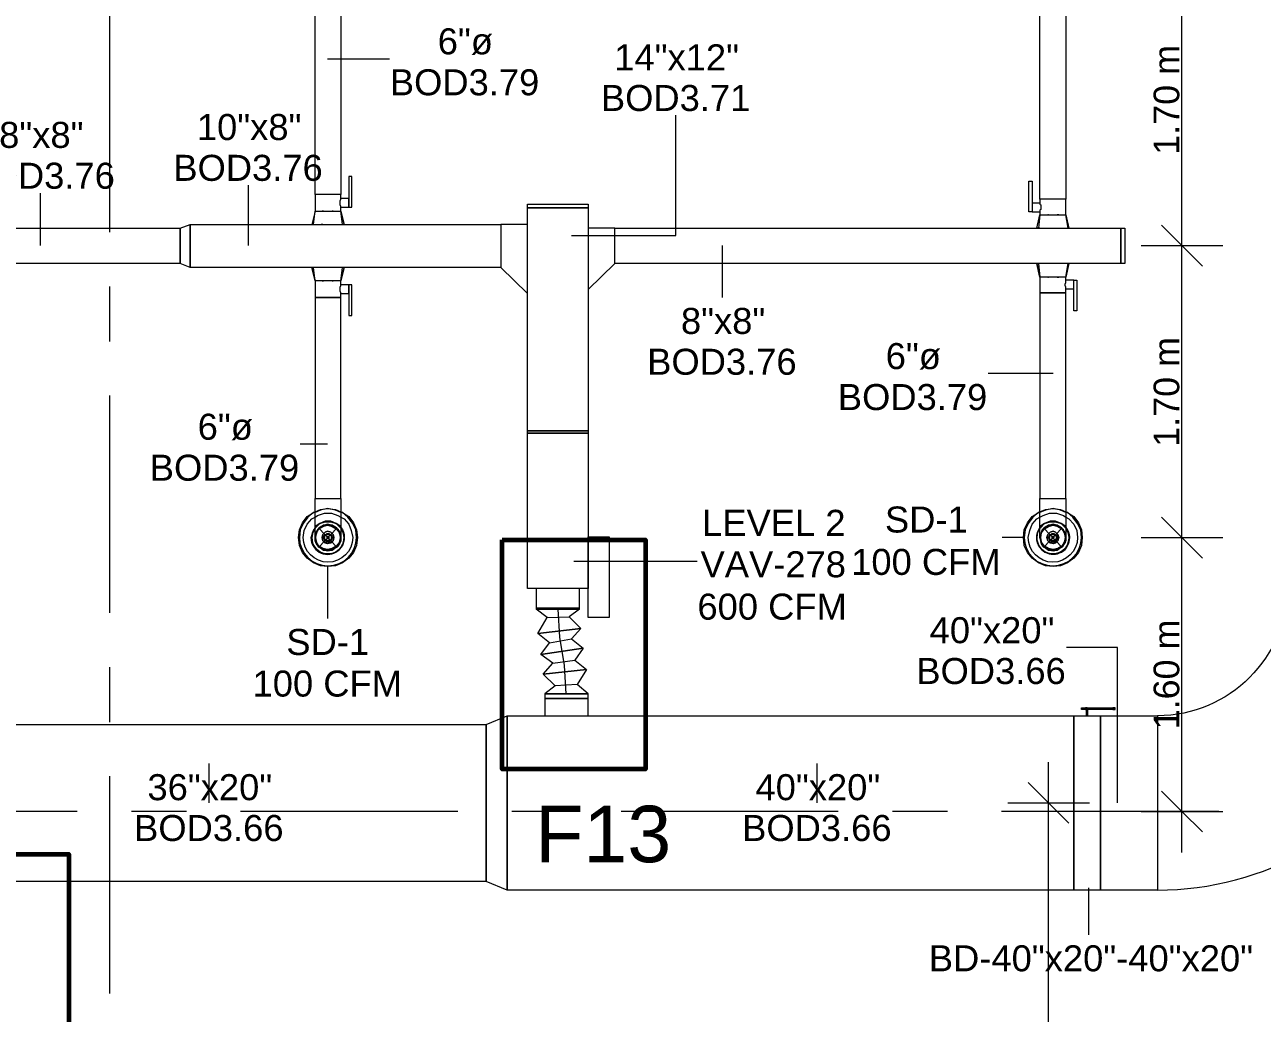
# Model space of a CAD drawing. Header units: metres. Extents: x -2 to 207, y -8 to 52.
# Drawn here: x 48.71 to 55.93, y 12.8 to 18.57 of the extents above; entities that cross this region are included whole.
import ezdxf

# ---------------------------------------------------------------- set-up
doc = ezdxf.new("R2010")
doc.units = ezdxf.units.M
doc.layers.add('HVAC - Ductos', color=5, linetype='Continuous', lineweight=0)
doc.layers.add('PDF_Text', color=7, linetype='Continuous', lineweight=0)
doc.layers.add('PDF_Geometry', color=7, linetype='Continuous', lineweight=0, true_color=0xaaaaaa)
doc.styles.add('PDF Arial-BoldMT-Identity-H', font='arial.ttf')
doc.styles.add('PDF Helvetica', font='')
doc.styles.get('PDF Helvetica').set_extended_font_data('Helvetica')

msp = doc.modelspace()

# ---------------------------------------------------------------- linework, layer by layer
at = {"layer": 'HVAC - Ductos', "color": 5, "lineweight": 0}
for points in [[(55.4654, 13.7378), (55.4654, 15.575), (55.4654, 17.2794), (55.4654, 19.2175)], [(55.0897, 14.0264), (55.0897, 14.9336), (54.7919, 14.9336)], [(54.5674, 14.1456), (54.6865, 14.0264), (54.8057, 13.9073)], [(55.3463, 14.0952), (55.4654, 13.976), (55.5845, 13.8569)], [(54.4482, 14.0264), (54.6865, 14.0264), (54.9247, 14.0264)], [(55.2271, 13.976), (55.4654, 13.976), (55.7036, 13.976)]]:
    msp.add_lwpolyline(points, dxfattribs=at)
at = {"layer": 'HVAC - Ductos', "lineweight": 0}
for points in [[(50.5538, 18.8281), (50.5538, 17.5773), (50.5446, 17.5773), (50.5309, 17.5773), (50.5171, 17.5773), (50.4988, 17.5773), (50.4759, 17.5773), (50.4576, 17.5773), (50.4393, 17.5773), (50.4255, 17.5773), (50.4117, 17.5773), (50.4026, 17.5773), (50.4026, 18.8281)], [(54.7873, 18.8281), (54.7873, 17.5497), (54.7781, 17.5497), (54.7644, 17.5497), (54.7506, 17.5497), (54.7323, 17.5497), (54.714, 17.5497), (54.6911, 17.5497), (54.6728, 17.5497), (54.659, 17.5497), (54.6452, 17.5497), (54.6406, 17.5497), (54.6361, 17.5497), (54.6361, 18.8281)], [(50.4759, 18.3699), (50.8379, 18.3699)], [(51.9008, 17.339), (52.5102, 17.339), (52.5102, 18.04)], [(50.4026, 17.481), (50.4072, 17.481), (50.4117, 17.481), (50.4255, 17.481), (50.4393, 17.481), (50.4576, 17.481), (50.4759, 17.481), (50.4988, 17.481), (50.5171, 17.481), (50.5309, 17.481), (50.5446, 17.481), (50.5492, 17.481), (50.5538, 17.481), (50.5538, 17.5039), (50.5996, 17.5039), (50.6179, 17.5039), (50.6179, 17.6826), (50.5996, 17.6826), (50.5996, 17.5039), (50.5996, 17.5085), (50.5996, 17.5131), (50.5996, 17.5176), (50.5996, 17.5222), (50.5996, 17.5268), (50.5996, 17.536), (50.5996, 17.5406), (50.5996, 17.5452), (50.5996, 17.5497), (50.5996, 17.5543), (50.5538, 17.5543), (50.5538, 17.5773), (50.5446, 17.5773), (50.5309, 17.5773), (50.5171, 17.5773), (50.4988, 17.5773), (50.4759, 17.5773), (50.4576, 17.5773), (50.4393, 17.5773), (50.4255, 17.5773), (50.4117, 17.5773), (50.4026, 17.5773), (50.4026, 17.481), (50.4072, 17.481), (50.4026, 17.481), (50.3843, 17.4032)], [(48.799, 17.2794), (48.799, 17.5864)], [(50.0132, 17.2794), (50.0132, 17.6322)], [(50.5538, 17.5039), (50.5538, 17.5085), (50.5492, 17.5176), (50.5492, 17.5222), (50.5492, 17.5314), (50.5492, 17.5406), (50.5538, 17.5497), (50.5538, 17.5543)], [(54.6361, 17.3802), (54.6269, 17.3802), (54.6224, 17.3802), (54.6178, 17.3802), (54.6361, 17.4581), (54.6406, 17.4581), (54.6452, 17.4581), (54.659, 17.4581), (54.6728, 17.4581), (54.6911, 17.4581), (54.714, 17.4581), (54.7323, 17.4581), (54.7506, 17.4581), (54.7644, 17.4581), (54.7781, 17.4581), (54.7827, 17.4581), (54.7873, 17.4581), (54.7873, 17.5497), (54.7781, 17.5497), (54.7644, 17.5497), (54.7506, 17.5497), (54.7323, 17.5497), (54.714, 17.5497), (54.6911, 17.5497), (54.6728, 17.5497), (54.659, 17.5497), (54.6452, 17.5497), (54.6406, 17.5497), (54.6361, 17.5497), (54.6361, 17.5268), (54.5903, 17.5268), (54.5903, 17.5222), (54.5903, 17.5176), (54.5903, 17.5085), (54.5903, 17.5039), (54.5903, 17.4948), (54.5903, 17.4902), (54.5903, 17.4856), (54.5903, 17.481)], [(54.6361, 17.5268), (54.6361, 17.5222), (54.6406, 17.5176), (54.6406, 17.5085), (54.6406, 17.4994), (54.6406, 17.4902), (54.6361, 17.4856), (54.6361, 17.481), (54.6361, 17.4764)], [(50.3935, 17.4032), (50.4026, 17.481), (50.3843, 17.4032), (50.3889, 17.4032), (50.3935, 17.4032), (50.4026, 17.4032)], [(50.5722, 17.4032), (50.5538, 17.481), (50.5722, 17.4032)], [(50.563, 17.4032), (50.5538, 17.481)], [(54.5903, 17.4764), (54.6361, 17.4764), (54.6361, 17.4581), (54.6269, 17.3802)], [(54.6178, 17.3802), (54.6361, 17.4581)], [(54.8057, 17.3802), (54.7873, 17.4581), (54.8057, 17.3802)], [(54.8011, 17.3802), (54.7873, 17.4581)], [(49.6146, 17.3802), (49.6741, 17.4032)], [(49.6146, 17.1741), (49.6146, 17.3802)], [(49.6741, 17.4032), (49.6741, 17.1511)], [(50.4072, 17.4032), (50.4255, 17.4032)], [(50.4301, 17.4032), (50.4347, 17.4032), (50.4439, 17.4032), (50.4576, 17.4032), (50.4621, 17.4032), (50.4667, 17.4032), (50.4897, 17.4032), (50.4942, 17.4032), (50.4988, 17.4032), (50.5126, 17.4032), (50.5217, 17.4032), (50.5263, 17.4032), (50.5309, 17.4032), (50.5492, 17.4032)], [(50.4484, 17.4032), (50.4393, 17.4032)], [(50.5538, 17.4032), (50.563, 17.4032), (50.5676, 17.4032), (50.5722, 17.4032)], [(54.6406, 17.3802), (54.659, 17.3802)], [(54.6636, 17.3802), (54.6682, 17.3802), (54.6773, 17.3802), (54.6911, 17.3802), (54.6957, 17.3802), (54.7003, 17.3802), (54.7231, 17.3802), (54.7277, 17.3802), (54.7323, 17.3802), (54.746, 17.3802), (54.7552, 17.3802), (54.7598, 17.3802), (54.7644, 17.3802), (54.7827, 17.3802)], [(54.7873, 17.3802), (54.7965, 17.3802), (54.8011, 17.3802), (54.8057, 17.3802)], [(55.3463, 17.3986), (55.4654, 17.2794), (55.5845, 17.1603)], [(52.7805, 17.2794), (52.7805, 16.977)], [(55.2271, 17.2794), (55.4654, 17.2794), (55.7036, 17.2794)], [(49.6741, 17.1511), (49.6146, 17.1741)], [(50.4026, 17.1511), (50.3935, 17.1511), (50.3889, 17.1511), (50.3843, 17.1511), (50.4026, 17.0733), (50.3843, 17.1511)], [(50.4026, 17.0733), (50.4072, 17.0733), (50.4026, 17.0733), (50.3935, 17.1511)], [(50.4255, 17.1511), (50.4072, 17.1511)], [(50.5492, 17.1511), (50.5309, 17.1511), (50.5263, 17.1511), (50.5217, 17.1511), (50.5126, 17.1511), (50.4988, 17.1511), (50.4942, 17.1511), (50.4897, 17.1511), (50.4667, 17.1511), (50.4621, 17.1511), (50.4576, 17.1511), (50.4439, 17.1511), (50.4347, 17.1511), (50.4301, 17.1511)], [(50.5722, 17.1511), (50.5676, 17.1511), (50.563, 17.1511), (50.5538, 17.1511)], [(50.5722, 17.1511), (50.5538, 17.0733), (50.5722, 17.1511)], [(50.5538, 17.0733), (50.563, 17.1511)], [(54.6224, 17.1741), (54.6178, 17.1741)], [(54.6178, 17.1741), (54.6361, 17.0961), (54.6178, 17.1741)], [(54.6361, 17.1741), (54.6269, 17.1741), (54.6361, 17.0961)], [(54.8057, 17.1741), (54.7873, 17.0961), (54.7827, 17.0961), (54.7781, 17.0961), (54.7644, 17.0961), (54.7506, 17.0961), (54.7323, 17.0961), (54.714, 17.0961), (54.6911, 17.0961), (54.6728, 17.0961), (54.659, 17.0961), (54.6452, 17.0961), (54.6406, 17.0961), (54.6361, 17.0961), (54.6361, 17.0045), (54.6406, 17.0045), (54.6452, 17.0045), (54.659, 17.0045), (54.6728, 17.0045), (54.6911, 17.0045), (54.714, 17.0045), (54.7323, 17.0045), (54.7506, 17.0045), (54.7644, 17.0045), (54.7781, 17.0045), (54.7873, 17.0045), (54.7781, 17.0045), (54.7644, 17.0045), (54.7506, 17.0045), (54.7323, 17.0045), (54.714, 17.0045), (54.6911, 17.0045), (54.6728, 17.0045), (54.659, 17.0045), (54.6452, 17.0045), (54.6406, 17.0045), (54.6361, 17.0045), (54.6361, 15.8041), (54.6406, 15.8041), (54.6452, 15.8041), (54.659, 15.8041), (54.6728, 15.8041), (54.6911, 15.8041), (54.714, 15.8041), (54.7323, 15.8041), (54.7506, 15.8041), (54.7644, 15.8041), (54.7781, 15.8041), (54.7873, 15.8041), (54.7873, 17.0045), (54.7873, 17.0275), (54.8331, 17.0275), (54.8331, 17.032), (54.8331, 17.0366), (54.8331, 17.0458), (54.8331, 17.0503), (54.8331, 17.0595), (54.8331, 17.0641), (54.8331, 17.0687), (54.8331, 17.0733), (54.8331, 17.0779), (54.7873, 17.0779), (54.7873, 17.0961), (54.8011, 17.1741)], [(54.659, 17.1741), (54.6406, 17.1741)], [(54.7827, 17.1741), (54.7644, 17.1741), (54.7598, 17.1741), (54.7552, 17.1741), (54.746, 17.1741), (54.7323, 17.1741), (54.7277, 17.1741), (54.7231, 17.1741), (54.7003, 17.1741), (54.6957, 17.1741), (54.6911, 17.1741), (54.6773, 17.1741), (54.6682, 17.1741), (54.6636, 17.1741)], [(54.7873, 17.0961), (54.8057, 17.1741), (54.8011, 17.1741), (54.7965, 17.1741), (54.7873, 17.1741)], [(54.7873, 17.0275), (54.7873, 17.032), (54.7873, 17.0366), (54.7827, 17.0458), (54.7827, 17.0549), (54.7873, 17.0641), (54.7873, 17.0687), (54.7873, 17.0733), (54.7873, 17.0779)], [(50.5538, 16.9999), (50.5538, 17.0045), (50.5492, 17.0137), (50.5492, 17.0229), (50.5492, 17.032), (50.5492, 17.0366), (50.5538, 17.0458), (50.5538, 17.0503)], [(54.714, 16.5326), (54.3337, 16.5326)], [(50.4759, 16.1203), (50.3155, 16.1203)], [(50.4026, 15.575), (50.4026, 15.5796), (50.4026, 15.5933), (50.4026, 15.6209), (50.4026, 15.653), (50.4026, 15.6988), (50.4026, 15.7492), (50.4026, 15.8041), (50.4117, 15.8041), (50.4255, 15.8041), (50.4393, 15.8041), (50.4576, 15.8041), (50.4759, 15.8041), (50.4988, 15.8041), (50.5171, 15.8041), (50.5309, 15.8041), (50.5446, 15.8041), (50.5538, 15.8041), (50.5538, 15.7674), (50.5538, 15.717), (50.5538, 15.6712), (50.5538, 15.63), (50.5538, 15.6025), (50.5538, 15.5796), (50.5538, 15.575), (50.5538, 15.5567), (50.5446, 15.5384), (50.5309, 15.5201), (50.5171, 15.5109), (50.5309, 15.5201), (50.5446, 15.5384), (50.5538, 15.5567), (50.5538, 15.575), (50.5538, 15.5842), (50.5538, 15.575)], [(54.6361, 15.575), (54.6361, 15.5796), (54.6361, 15.5933), (54.6361, 15.6209), (54.6361, 15.653), (54.6361, 15.6988), (54.6361, 15.7492), (54.6361, 15.8041), (54.6406, 15.8041), (54.6452, 15.8041), (54.659, 15.8041), (54.6728, 15.8041), (54.6911, 15.8041), (54.714, 15.8041), (54.7323, 15.8041), (54.7506, 15.8041), (54.7644, 15.8041), (54.7781, 15.8041), (54.7873, 15.8041), (54.7873, 15.7674), (54.7873, 15.717), (54.7873, 15.6712), (54.7873, 15.63), (54.7873, 15.6025), (54.7873, 15.5796), (54.7873, 15.575), (54.7873, 15.5567), (54.7781, 15.5384), (54.7644, 15.5201), (54.7506, 15.5109), (54.7323, 15.5017), (54.714, 15.4971), (54.6911, 15.5017), (54.6773, 15.5109), (54.6911, 15.5017), (54.714, 15.4971), (54.7323, 15.5017), (54.7506, 15.5109), (54.7644, 15.5201), (54.7781, 15.5384), (54.7873, 15.5567), (54.7873, 15.575), (54.7873, 15.5842), (54.7873, 15.575)], [(50.5538, 15.7262), (50.563, 15.7216), (50.5996, 15.6988), (50.6271, 15.6621), (50.6454, 15.6209), (50.65, 15.575), (50.6454, 15.5292), (50.6271, 15.488), (50.5996, 15.4559), (50.563, 15.4285), (50.5217, 15.4101), (50.4759, 15.4055), (50.4347, 15.4101), (50.3935, 15.4285), (50.3568, 15.4559), (50.3293, 15.488), (50.311, 15.5292), (50.3064, 15.575), (50.311, 15.6209), (50.3293, 15.6621), (50.3568, 15.6988), (50.3935, 15.7216), (50.4026, 15.7262)], [(50.5538, 15.7216), (50.5217, 15.7354), (50.4759, 15.7446), (50.4347, 15.7354), (50.4026, 15.7216)], [(50.4026, 15.7262), (50.4347, 15.74), (50.4759, 15.7446), (50.5217, 15.74), (50.5538, 15.7262)], [(50.4026, 15.6942), (50.4163, 15.7034), (50.4576, 15.717), (50.4988, 15.717), (50.5355, 15.7034), (50.5538, 15.6942)], [(54.7873, 15.7262), (54.7965, 15.7216), (54.8331, 15.6988), (54.8606, 15.6621), (54.8789, 15.6209), (54.8835, 15.575), (54.8789, 15.5292), (54.8606, 15.488), (54.8331, 15.4559), (54.7965, 15.4285), (54.7552, 15.4101), (54.714, 15.4055), (54.6682, 15.4101), (54.6269, 15.4285), (54.5903, 15.4559), (54.5628, 15.488), (54.5444, 15.5292), (54.5399, 15.575), (54.5444, 15.6209), (54.5628, 15.6621), (54.5903, 15.6988), (54.6269, 15.7216), (54.6361, 15.7262)], [(54.7873, 15.7216), (54.7552, 15.7354), (54.714, 15.7446), (54.6682, 15.7354), (54.6361, 15.7216)], [(54.6361, 15.7262), (54.6682, 15.74), (54.714, 15.7446), (54.7552, 15.74), (54.7873, 15.7262)], [(54.6361, 15.6942), (54.6544, 15.7034), (54.6911, 15.717), (54.7323, 15.717), (54.7735, 15.7034), (54.7873, 15.6942)], [(55.3463, 15.6942), (55.4654, 15.575), (55.5845, 15.4559)], [(50.5538, 15.5842), (50.5538, 15.5933), (50.5446, 15.6117), (50.5309, 15.63), (50.5171, 15.6392), (50.4988, 15.6484), (50.4759, 15.653), (50.4576, 15.6484), (50.4393, 15.6392), (50.4255, 15.63), (50.4117, 15.6117), (50.4026, 15.5933), (50.4026, 15.5842)], [(50.5034, 15.6484), (50.508, 15.6438), (50.5309, 15.6254), (50.5401, 15.6117), (50.5492, 15.5933), (50.5538, 15.575), (50.5492, 15.5567), (50.5401, 15.5384), (50.5309, 15.5247), (50.5126, 15.5109), (50.5171, 15.5109), (50.5126, 15.5109), (50.4988, 15.5063), (50.4759, 15.5017), (50.4576, 15.5063), (50.4393, 15.5109), (50.4255, 15.5247), (50.4163, 15.5384), (50.4072, 15.5567), (50.4026, 15.575), (50.4072, 15.5933), (50.4163, 15.6117), (50.4255, 15.6254), (50.4393, 15.6392), (50.4576, 15.6484), (50.4759, 15.6484), (50.4988, 15.6484), (50.5126, 15.6392), (50.5309, 15.6254), (50.5446, 15.6071), (50.5492, 15.6025)], [(50.4117, 15.6071), (50.4255, 15.6254), (50.4484, 15.6438)], [(50.4439, 15.6438), (50.4484, 15.6438), (50.453, 15.6484)], [(50.453, 15.6438), (50.4759, 15.6484), (50.5034, 15.6438)], [(54.7873, 15.5842), (54.7873, 15.5933), (54.7781, 15.6117), (54.7644, 15.63), (54.7506, 15.6392), (54.7323, 15.6484), (54.714, 15.653), (54.6911, 15.6484), (54.6728, 15.6392), (54.659, 15.63), (54.6452, 15.6117), (54.6406, 15.5933), (54.6361, 15.5842)], [(54.6728, 15.5109), (54.6773, 15.5109), (54.659, 15.5247), (54.6498, 15.5384), (54.6406, 15.5567), (54.6406, 15.575), (54.6406, 15.5933), (54.6498, 15.6117), (54.659, 15.6254), (54.6819, 15.6438), (54.6865, 15.6484)], [(54.6406, 15.6025), (54.6452, 15.6071), (54.659, 15.6254), (54.6773, 15.6392), (54.6911, 15.6484), (54.714, 15.6484), (54.7323, 15.6484), (54.7506, 15.6392), (54.7644, 15.6254), (54.7781, 15.6117), (54.7827, 15.5933), (54.7873, 15.575), (54.7827, 15.5567), (54.7781, 15.5384), (54.7644, 15.5247), (54.7506, 15.5109), (54.7323, 15.5063), (54.714, 15.5017), (54.6911, 15.5063), (54.6773, 15.5109)], [(54.6865, 15.6438), (54.714, 15.6484), (54.7369, 15.6438)], [(54.7369, 15.6484), (54.7414, 15.6438), (54.746, 15.6438)], [(54.7414, 15.6438), (54.7644, 15.6254), (54.7781, 15.6071)], [(50.4072, 15.5521), (50.4026, 15.575), (50.4072, 15.6025), (50.4072, 15.6071)], [(50.4072, 15.543), (50.4072, 15.5476)], [(50.4484, 15.5109), (50.4255, 15.5247), (50.4117, 15.543)], [(50.5446, 15.543), (50.5309, 15.5247), (50.508, 15.5109)], [(50.5446, 15.6025), (50.5538, 15.575), (50.5446, 15.5521)], [(50.5492, 15.5476), (50.5446, 15.543)], [(54.5399, 15.575), (54.4162, 15.575)], [(54.6452, 15.5521), (54.6406, 15.575), (54.6452, 15.6025)], [(54.6452, 15.543), (54.6406, 15.5476)], [(54.6819, 15.5109), (54.659, 15.5247), (54.6452, 15.543)], [(54.7781, 15.543), (54.7644, 15.5247), (54.7414, 15.5109)], [(54.7827, 15.6071), (54.7827, 15.6025), (54.7873, 15.575), (54.7827, 15.5521)], [(54.7827, 15.5476), (54.7827, 15.543)], [(55.2271, 15.575), (55.4654, 15.575), (55.7036, 15.575)], [(50.453, 15.5063), (50.4484, 15.5063), (50.4439, 15.5063)], [(50.5034, 15.5063), (50.4759, 15.5017), (50.453, 15.5063)], [(50.508, 15.5063), (50.5034, 15.5063)], [(54.6865, 15.5063), (54.6819, 15.5063)], [(54.7369, 15.5063), (54.714, 15.5017), (54.6865, 15.5063)], [(54.746, 15.5063), (54.7414, 15.5063), (54.7369, 15.5063)], [(50.4759, 15.4055), (50.4759, 15.1032)], [(51.9146, 15.4376), (52.1941, 15.4376), (52.6339, 15.4376)], [(51.7588, 15.1077), (51.6946, 15.1581), (51.9467, 15.1581), (51.8871, 15.1123), (51.9558, 15.0435), (51.7038, 15.0161), (51.7588, 15.1077), (51.8871, 15.1123)], [(51.6946, 15.1581), (51.6992, 15.1581), (51.7175, 15.1581), (51.745, 15.1581), (51.7817, 15.1581), (51.8229, 15.1581), (51.8596, 15.1581), (51.8962, 15.1581), (51.9237, 15.1581), (51.9421, 15.1581), (51.9467, 15.1581)], [(51.8688, 14.6632), (51.8596, 14.8283), (51.8321, 14.9932), (51.8229, 15.1581)], [(51.7726, 14.9611), (51.7038, 15.0161), (51.9558, 15.0435), (51.9008, 14.984), (51.9695, 14.929), (51.7221, 14.8923), (51.7726, 14.9611), (51.9008, 14.984)], [(51.7908, 14.8419), (51.7221, 14.8923), (51.9695, 14.929), (51.9192, 14.8603), (51.9879, 14.8053), (51.7359, 14.7778), (51.7908, 14.8419), (51.9192, 14.8603)], [(51.8046, 14.7091), (51.7359, 14.7778), (51.9879, 14.8053), (51.9329, 14.7183), (51.8046, 14.7091), (51.745, 14.6632), (51.745, 14.6358), (51.7496, 14.6358), (51.7588, 14.6358), (51.7817, 14.6358), (51.8092, 14.6358), (51.8366, 14.6358), (51.8688, 14.6358), (51.9054, 14.6358), (51.9329, 14.6358), (51.9604, 14.6358), (51.9787, 14.6358), (51.9924, 14.6358), (51.997, 14.6358), (51.997, 14.6632), (51.745, 14.6632), (51.997, 14.6632), (51.9329, 14.7183)], [(51.9787, 14.535), (51.9833, 14.535), (51.9924, 14.535), (51.997, 14.535), (51.997, 14.6358), (51.9924, 14.6358), (51.9787, 14.6358), (51.9604, 14.6358), (51.9329, 14.6358), (51.9054, 14.6358), (51.8688, 14.6358), (51.8366, 14.6358), (51.8092, 14.6358), (51.7817, 14.6358), (51.7588, 14.6358), (51.7496, 14.6358), (51.745, 14.6358), (51.745, 14.535)], [(51.7496, 14.535), (51.7542, 14.535), (51.7588, 14.535)], [(51.7634, 14.535), (51.7726, 14.535), (51.7771, 14.535)], [(51.7863, 14.535), (51.7908, 14.535), (51.8, 14.535)], [(51.8092, 14.535), (51.8138, 14.535), (51.8321, 14.535)], [(51.8412, 14.535), (51.8688, 14.535), (51.9008, 14.535)], [(51.91, 14.535), (51.9237, 14.535), (51.9283, 14.535)], [(51.9421, 14.535), (51.9513, 14.535), (51.9558, 14.535)], [(51.965, 14.535), (51.9695, 14.535), (51.9741, 14.535)], [(49.7841, 14.0264), (49.7841, 14.2555)], [(53.3349, 14.0264), (53.3349, 14.2555)], [(54.6865, 9.1378), (54.6865, 10.0678), (54.6865, 14.2647)], [(54.9201, 13.5316), (54.9201, 13.2567)]]:
    msp.add_lwpolyline(points, dxfattribs=at)
for points in [[(54.572, 17.6551), (54.5903, 17.6551), (54.5903, 17.4764), (54.572, 17.4764)], [(51.997, 17.4994), (51.6443, 17.4994), (51.6443, 17.5222), (51.997, 17.5222)], [(51.997, 17.4994), (51.997, 16.1982), (51.6443, 16.1982), (51.6443, 17.4994)], [(50.453, 17.481), (50.4484, 17.481), (50.4439, 17.481), (50.4484, 17.481)], [(50.508, 17.481), (50.5034, 17.481)], [(54.6865, 17.4581), (54.6819, 17.4581)], [(54.746, 17.4581), (54.7414, 17.4581), (54.7369, 17.4581), (54.7414, 17.4581)], [(49.6146, 17.1741), (46.9022, 17.1741), (46.9022, 17.3802), (49.6146, 17.3802)], [(49.6741, 17.4032), (51.4885, 17.4032), (51.4885, 17.1511), (49.6741, 17.1511)], [(51.4885, 17.4032), (51.4885, 17.1511), (51.6443, 16.9999), (51.6443, 17.4032)], [(52.1528, 17.1741), (52.1528, 17.3802), (51.997, 17.3802), (51.997, 17.0229)], [(55.108, 17.1741), (52.1528, 17.1741), (52.1528, 17.3802), (55.108, 17.3802)], [(55.108, 17.1741), (55.108, 17.3802), (55.1309, 17.3802), (55.1309, 17.1741)], [(50.4026, 16.977), (50.4117, 16.977), (50.4255, 16.977), (50.4393, 16.977), (50.4576, 16.977), (50.4759, 16.977), (50.4988, 16.977), (50.5171, 16.977), (50.5309, 16.977), (50.5446, 16.977), (50.5538, 16.977), (50.5538, 16.9999), (50.5996, 16.9999), (50.5996, 17.0045), (50.5996, 17.0091), (50.5996, 17.0137), (50.5996, 17.0183), (50.5996, 17.0275), (50.5996, 17.032), (50.5996, 17.0366), (50.5996, 17.0458), (50.5996, 17.0503), (50.5996, 16.8716), (50.6179, 16.8716), (50.6179, 17.0503), (50.5996, 17.0503), (50.5538, 17.0503), (50.5538, 17.0733), (50.5492, 17.0733), (50.5446, 17.0733), (50.5309, 17.0733), (50.5171, 17.0733), (50.4988, 17.0733), (50.4759, 17.0733), (50.4576, 17.0733), (50.4393, 17.0733), (50.4255, 17.0733), (50.4117, 17.0733), (50.4072, 17.0733), (50.4026, 17.0733)], [(50.4439, 17.0733), (50.4484, 17.0733), (50.453, 17.0733), (50.4484, 17.0733)], [(50.5034, 17.0733), (50.508, 17.0733)], [(54.6819, 17.0961), (54.6865, 17.0961)], [(54.7369, 17.0961), (54.7414, 17.0961), (54.746, 17.0961), (54.7414, 17.0961)], [(54.8515, 16.8992), (54.8331, 16.8992), (54.8331, 17.0779), (54.8515, 17.0779)], [(50.5538, 16.977), (50.5446, 16.977), (50.5309, 16.977), (50.5171, 16.977), (50.4988, 16.977), (50.4759, 16.977), (50.4576, 16.977), (50.4393, 16.977), (50.4255, 16.977), (50.4117, 16.977), (50.4026, 16.977), (50.4026, 15.8041), (50.4117, 15.8041), (50.4255, 15.8041), (50.4393, 15.8041), (50.4576, 15.8041), (50.4759, 15.8041), (50.4988, 15.8041), (50.5171, 15.8041), (50.5309, 15.8041), (50.5446, 15.8041), (50.5538, 15.8041)], [(51.6443, 16.1844), (51.6443, 16.1982), (51.997, 16.1982), (51.997, 16.1844)], [(51.6443, 15.2772), (51.6443, 16.1844), (51.997, 16.1844), (51.997, 15.2772)], [(50.4026, 15.6346), (50.3889, 15.6071), (50.3797, 15.575), (50.3889, 15.6071)], [(50.4026, 15.6392), (50.4301, 15.6575), (50.4621, 15.6712), (50.4942, 15.6712), (50.5263, 15.6575), (50.5538, 15.6392), (50.5538, 15.6346), (50.5538, 15.6392), (50.5263, 15.6575), (50.4942, 15.6712), (50.4621, 15.6712), (50.4301, 15.6575), (50.4026, 15.6392), (50.4026, 15.6346)], [(50.5492, 15.6346), (50.5263, 15.6575), (50.4942, 15.6667), (50.4621, 15.6667), (50.4301, 15.6575), (50.4072, 15.6346), (50.4026, 15.63), (50.4072, 15.6346), (50.4301, 15.6575), (50.4621, 15.6667), (50.4942, 15.6667), (50.5263, 15.6575), (50.5492, 15.6346), (50.5538, 15.63)], [(50.5034, 15.5109), (50.4759, 15.5063), (50.4484, 15.5109), (50.4255, 15.5247), (50.4117, 15.5476), (50.4072, 15.575), (50.4117, 15.6025), (50.4255, 15.6254), (50.4484, 15.6392), (50.4759, 15.6484), (50.5034, 15.6392), (50.5263, 15.6254), (50.5446, 15.6025), (50.5492, 15.575), (50.5446, 15.5476), (50.5263, 15.5247)], [(50.4484, 15.5933), (50.4439, 15.575), (50.4484, 15.5933), (50.4621, 15.6071), (50.4759, 15.6117), (50.4942, 15.6071), (50.508, 15.5933), (50.5126, 15.575), (50.508, 15.5933), (50.4942, 15.6071), (50.4759, 15.6117), (50.4621, 15.6071)], [(54.6361, 15.6346), (54.6224, 15.6071), (54.6178, 15.575), (54.6224, 15.6071)], [(54.6361, 15.6392), (54.6636, 15.6575), (54.6957, 15.6712), (54.7277, 15.6712), (54.7598, 15.6575), (54.7873, 15.6392), (54.7873, 15.6346), (54.7873, 15.6392), (54.7598, 15.6575), (54.7277, 15.6712), (54.6957, 15.6712), (54.6636, 15.6575), (54.6361, 15.6392), (54.6361, 15.6346)], [(54.7827, 15.6346), (54.7598, 15.6575), (54.7277, 15.6667), (54.6957, 15.6667), (54.6636, 15.6575), (54.6406, 15.6346), (54.6361, 15.63), (54.6406, 15.6346), (54.6636, 15.6575), (54.6957, 15.6667), (54.7277, 15.6667), (54.7598, 15.6575), (54.7827, 15.6346), (54.7873, 15.63)], [(54.714, 15.5063), (54.6865, 15.5109), (54.6636, 15.5247), (54.6452, 15.5476), (54.6406, 15.575), (54.6452, 15.6025), (54.6636, 15.6254), (54.6865, 15.6392), (54.714, 15.6484), (54.7414, 15.6392), (54.7644, 15.6254), (54.7781, 15.6025), (54.7827, 15.575), (54.7781, 15.5476), (54.7644, 15.5247), (54.7414, 15.5109)], [(54.6819, 15.5933), (54.6773, 15.575), (54.6819, 15.5933), (54.6957, 15.6071), (54.714, 15.6117), (54.7277, 15.6071), (54.7414, 15.5933), (54.746, 15.575), (54.7414, 15.5933), (54.7277, 15.6071), (54.714, 15.6117), (54.6957, 15.6071)], [(50.4026, 15.5842), (50.4026, 15.575), (50.4026, 15.5567), (50.4117, 15.5384), (50.4255, 15.5201), (50.4393, 15.5109), (50.4576, 15.5017), (50.4759, 15.4971), (50.4988, 15.5017), (50.5126, 15.5109), (50.4988, 15.5017), (50.4759, 15.4971), (50.4576, 15.5017), (50.4393, 15.5109), (50.4255, 15.5201), (50.4117, 15.5384), (50.4026, 15.5567), (50.4026, 15.575)], [(50.508, 15.5567), (50.5126, 15.575), (50.508, 15.5567), (50.4942, 15.543), (50.4759, 15.5384), (50.4621, 15.543), (50.4484, 15.5567), (50.4439, 15.575), (50.4484, 15.5567), (50.4621, 15.5476), (50.4759, 15.543), (50.4942, 15.5476)], [(50.4576, 15.5887), (50.453, 15.575), (50.4576, 15.5887), (50.4713, 15.5979), (50.4851, 15.5979), (50.4988, 15.5887), (50.5034, 15.575), (50.4988, 15.5887), (50.4851, 15.5979), (50.4713, 15.5979)], [(50.4988, 15.5613), (50.5034, 15.575), (50.4988, 15.5613), (50.4851, 15.5521), (50.4713, 15.5521), (50.4576, 15.5613), (50.453, 15.575), (50.4576, 15.5613), (50.4713, 15.5521), (50.4851, 15.5521)], [(50.4942, 15.5613), (50.4759, 15.5567), (50.4621, 15.5613), (50.4576, 15.575), (50.4621, 15.5887), (50.4759, 15.5933), (50.4942, 15.5887), (50.4988, 15.575)], [(50.4759, 15.5796), (50.4713, 15.575), (50.4759, 15.5796), (50.4805, 15.5796), (50.4851, 15.575), (50.4805, 15.5796)], [(50.4805, 15.5705), (50.4851, 15.575), (50.4805, 15.5705), (50.4759, 15.5705), (50.4713, 15.575), (50.4759, 15.5705)], [(52.1207, 15.1077), (51.997, 15.1077), (51.997, 15.5796), (52.1207, 15.5796)], [(54.6361, 15.5842), (54.6361, 15.575), (54.6406, 15.5567), (54.6452, 15.5384), (54.659, 15.5201), (54.6728, 15.5109), (54.659, 15.5201), (54.6452, 15.5384), (54.6406, 15.5567), (54.6361, 15.575)], [(54.7414, 15.5567), (54.746, 15.575), (54.7414, 15.5567), (54.7277, 15.543), (54.714, 15.5384), (54.6957, 15.543), (54.6819, 15.5567), (54.6773, 15.575), (54.6819, 15.5567), (54.6957, 15.5476), (54.714, 15.543), (54.7277, 15.5476)], [(54.6911, 15.5887), (54.6865, 15.575), (54.6911, 15.5887), (54.7048, 15.5979), (54.7186, 15.5979), (54.7323, 15.5887), (54.7369, 15.575), (54.7323, 15.5887), (54.7186, 15.5979), (54.7048, 15.5979)], [(54.7323, 15.5613), (54.7369, 15.575), (54.7323, 15.5613), (54.7186, 15.5521), (54.7048, 15.5521), (54.6911, 15.5613), (54.6865, 15.575), (54.6911, 15.5613), (54.7048, 15.5521), (54.7186, 15.5521)], [(54.7277, 15.5613), (54.714, 15.5567), (54.6957, 15.5613), (54.6911, 15.575), (54.6957, 15.5887), (54.714, 15.5933), (54.7277, 15.5887), (54.7323, 15.575)], [(54.7094, 15.5796), (54.7048, 15.575), (54.7094, 15.5796), (54.714, 15.5796), (54.7186, 15.575), (54.714, 15.5796)], [(54.714, 15.5705), (54.7186, 15.575), (54.714, 15.5705), (54.7094, 15.5705), (54.7048, 15.575), (54.7094, 15.5705)], [(51.6946, 15.1627), (51.7038, 15.1627), (51.7175, 15.1627), (51.745, 15.1627), (51.7817, 15.1627), (51.8229, 15.1627), (51.8596, 15.1627), (51.8962, 15.1627), (51.9237, 15.1627), (51.9421, 15.1627), (51.9467, 15.1627), (51.9467, 15.2772), (51.9421, 15.2772), (51.9283, 15.2772), (51.91, 15.2772), (51.8825, 15.2772), (51.855, 15.2772), (51.8229, 15.2772), (51.7863, 15.2772), (51.7588, 15.2772), (51.7313, 15.2772), (51.713, 15.2772), (51.6992, 15.2772), (51.6946, 15.2772), (51.6946, 15.1627), (51.6946, 15.1581), (51.6992, 15.1581), (51.7175, 15.1581), (51.745, 15.1581), (51.7817, 15.1581), (51.8229, 15.1581), (51.8596, 15.1581), (51.8962, 15.1581), (51.9237, 15.1581), (51.9421, 15.1581), (51.9467, 15.1581), (51.9467, 15.1627), (51.9421, 15.1627), (51.9237, 15.1627), (51.8962, 15.1627), (51.8596, 15.1627), (51.8229, 15.1627), (51.7817, 15.1627), (51.745, 15.1627), (51.7175, 15.1627), (51.7038, 15.1627)], [(51.6946, 15.1627), (51.6992, 15.1627), (51.713, 15.1627), (51.7313, 15.1627), (51.7588, 15.1627), (51.7863, 15.1627), (51.8229, 15.1627), (51.855, 15.1627), (51.8825, 15.1627), (51.91, 15.1627), (51.9283, 15.1627), (51.9421, 15.1627), (51.9467, 15.1627), (51.9421, 15.1627), (51.9283, 15.1627), (51.91, 15.1627), (51.8825, 15.1627), (51.855, 15.1627), (51.8229, 15.1627), (51.7863, 15.1627), (51.7588, 15.1627), (51.7313, 15.1627), (51.713, 15.1627), (51.6992, 15.1627)], [(51.745, 14.6632), (51.7496, 14.6632), (51.7588, 14.6632), (51.7817, 14.6632), (51.8092, 14.6632), (51.8366, 14.6632), (51.8688, 14.6632), (51.9054, 14.6632), (51.9329, 14.6632), (51.9604, 14.6632), (51.9787, 14.6632), (51.9924, 14.6632), (51.997, 14.6632), (51.9924, 14.6632), (51.9787, 14.6632), (51.9604, 14.6632), (51.9329, 14.6632), (51.9054, 14.6632), (51.8688, 14.6632), (51.8366, 14.6632), (51.8092, 14.6632), (51.7817, 14.6632), (51.7588, 14.6632), (51.7496, 14.6632)], [(51.5251, 13.5178), (51.4015, 13.5682), (51.4015, 14.4846), (51.5251, 14.535)], [(47.9835, 14.4846), (51.4015, 14.4846), (51.4015, 13.5682), (47.9835, 13.5682)]]:
    msp.add_lwpolyline(points, close=True, dxfattribs=at)
for points in [[(50.4026, 15.7216), (50.3935, 15.7216), (50.3614, 15.6942), (50.3339, 15.6575), (50.3155, 15.6209), (50.311, 15.575, 0.986385), (50.6454, 15.575), (50.6408, 15.6209), (50.6225, 15.6575), (50.595, 15.6942), (50.563, 15.7216), (50.5538, 15.7216)], [(50.5538, 15.6942), (50.5722, 15.685), (50.5996, 15.653), (50.6134, 15.6163), (50.6225, 15.575, -0.994789), (50.3339, 15.575), (50.3385, 15.6163), (50.3568, 15.653), (50.3843, 15.685), (50.4026, 15.6942)], [(54.6361, 15.7216), (54.6269, 15.7216), (54.5948, 15.6942), (54.5674, 15.6575), (54.549, 15.6209), (54.5444, 15.575, 0.986405), (54.8789, 15.575), (54.8743, 15.6209), (54.856, 15.6575), (54.8285, 15.6942), (54.7965, 15.7216), (54.7873, 15.7216)], [(54.7873, 15.6942), (54.8057, 15.685), (54.8331, 15.653), (54.8515, 15.6163), (54.856, 15.575, -0.994592), (54.5674, 15.575), (54.5766, 15.6163), (54.5903, 15.653), (54.6178, 15.685), (54.6361, 15.6942)]]:
    msp.add_lwpolyline(points, format="xyb", dxfattribs=at)
for points in [[(50.4026, 15.63), (50.3889, 15.6071), (50.3843, 15.575, 1.397704), (50.5538, 15.63), (50.5676, 15.6071), (50.5722, 15.575), (50.5676, 15.6071), (50.5538, 15.6346, -1.386723), (50.3797, 15.575, 1.017925), (50.5722, 15.575, -1.398125)], [(54.6178, 15.575, 1.397674), (54.7873, 15.63), (54.8011, 15.6071), (54.8057, 15.575, -1.398125), (54.6361, 15.63), (54.6224, 15.6071), (54.6178, 15.575, 1.01029), (54.8102, 15.575), (54.8011, 15.6071), (54.7873, 15.6346, -1.4069)]]:
    msp.add_lwpolyline(points, format="xyb", close=True, dxfattribs=at)
at = {"layer": 'HVAC - Ductos', "color": 5, "lineweight": 0}
for points in [[(56.0839, 15.2956, -0.412217), (55.3233, 14.535)], [(55.3233, 13.5178, 0.264), (56.8444, 14.3792, 0.261886)]]:
    msp.add_lwpolyline(points, format="xyb", dxfattribs=at)
for points in [[(51.5251, 14.535), (54.8331, 14.535), (54.8331, 13.5178), (51.5251, 13.5178)], [(55.3233, 14.535), (55.3233, 13.5178), (54.9889, 13.5178), (54.9889, 14.535)]]:
    msp.add_lwpolyline(points, close=True, dxfattribs=at)
at = {"layer": 'PDF_Geometry', "lineweight": 0}
for points in [[(49.2022, 18.6264), (49.2022, 17.3573)], [(49.2022, 17.0412), (49.2022, 16.7205)], [(49.2022, 16.4043), (49.2022, 15.1352)], [(49.2022, 14.8191), (49.2022, 14.4983)], [(49.2022, 14.1822), (49.2022, 12.9131)], [(49.0144, 13.976), (47.7452, 13.976)], [(49.6512, 13.976), (49.3305, 13.976)], [(51.2364, 13.976), (49.9673, 13.976)], [(51.8733, 13.976), (51.5526, 13.976)], [(53.4586, 13.976), (52.1895, 13.976)], [(54.0954, 13.976), (53.7747, 13.976)]]:
    msp.add_lwpolyline(points, dxfattribs=at)
at = {"layer": 'PDF_Geometry', "color": 8, "lineweight": 0, "true_color": 0x808080}
for points in [[(50.5401, 15.6209), (50.5034, 15.6484), (50.453, 15.6484), (50.4163, 15.6209), (50.4026, 15.575), (50.4163, 15.5292), (50.453, 15.5017), (50.5034, 15.5017), (50.5401, 15.5292), (50.5538, 15.575)], [(54.7735, 15.6209), (54.7369, 15.6484), (54.6865, 15.6484), (54.6498, 15.6209), (54.6361, 15.575), (54.6498, 15.5292), (54.6865, 15.5017), (54.7369, 15.5017), (54.7735, 15.5292), (54.7873, 15.575)]]:
    msp.add_lwpolyline(points, close=True, dxfattribs=at)
for points in [[(50.4255, 15.63), (50.5309, 15.5201)], [(50.5309, 15.63), (50.4255, 15.5201)], [(54.659, 15.63), (54.7644, 15.5201)], [(54.7644, 15.63), (54.659, 15.5201)]]:
    msp.add_lwpolyline(points, dxfattribs=at)
at = {"layer": 'PDF_Geometry', "color": 232, "lineweight": 60, "true_color": 0xe91e64}
for points in [[(51.4949, 15.5617), (52.3334, 15.5617), (52.3334, 14.2233), (51.4949, 14.2233)], [(48.1272, 13.7263), (48.9657, 13.7263), (48.9657, 12.3879), (48.1272, 12.3879)]]:
    msp.add_lwpolyline(points, close=True, dxfattribs=at)
at = {"layer": 'PDF_Geometry', "color": 5, "lineweight": 0}
msp.add_lwpolyline([(54.8331, 14.535), (54.9889, 14.535), (54.9889, 13.5178), (54.8331, 13.5178)], close=True, dxfattribs=at)
at = {"layer": 'PDF_Geometry', "color": 1, "lineweight": 0}
for points in [[(55.0622, 14.5716), (55.0668, 14.5716), (55.0714, 14.5716), (55.076, 14.5716), (55.0714, 14.5716), (55.0668, 14.5716), (55.0622, 14.5716), (54.911, 14.5716), (54.8789, 14.5716), (54.8789, 14.5808), (54.911, 14.5808), (54.911, 14.5716), (54.9064, 14.5716), (54.9019, 14.5716), (54.9064, 14.5716), (54.9064, 14.535)], [(54.911, 14.5808), (55.0622, 14.5808), (55.0668, 14.5808), (55.0714, 14.5808), (55.076, 14.5808), (55.0714, 14.5808), (55.0668, 14.5808), (55.0622, 14.5808)], [(54.9155, 14.535), (54.9155, 14.5716)], [(55.076, 14.5716), (55.076, 14.5808)]]:
    msp.add_lwpolyline(points, dxfattribs=at)
msp.add_lwpolyline([(54.911, 14.5808), (54.9064, 14.5808), (54.9019, 14.5808), (54.9064, 14.5808)], close=True, dxfattribs=at)
at = {"layer": 'PDF_Geometry', "color": 5, "lineweight": 0}
msp.add_lwpolyline([(55.6808, 13.976), (54.4116, 13.976)], dxfattribs=at)

# ---------------------------------------------------------------- texts
at = {"layer": 'PDF_Text', "lineweight": 0, "attachment_point": 4, "style": 'PDF Helvetica'}
for s, insert, char_height in [('6"ø', (51.1191, 18.4698), 0.1519), ('14"x12"', (52.15, 18.3782), 0.1519), ('BOD3.79', (50.8396, 18.2316), 0.1519), ('BOD3.71', (52.0721, 18.1399), 0.1519), ('8"x8"', (48.5579, 17.9246), 0.1519), ('10"x8"', (49.7125, 17.9704), 0.1519), ('BOD3.76', (49.575, 17.7322), 0.1519), ('BOD3.76', (48.3609, 17.6863), 0.1519), ('8"x8"', (52.5395, 16.8387), 0.1519), ('6"ø', (53.7353, 16.6325), 0.1519), ('BOD3.76', (52.3424, 16.6004), 0.1519), ('BOD3.79', (53.4558, 16.3943), 0.1519), ('6"ø', (49.7171, 16.2202), 0.1519), ('BOD3.79', (49.4376, 15.9819), 0.1519), ('SD-1', (53.7308, 15.6795), 0.1519), ('LEVEL 2', (52.6632, 15.6612), 0.1519), ('VAV-278', (52.654, 15.4183), 0.1519), ('100 CFM', (53.5337, 15.4321), 0.1519), ('600 CFM', (52.6357, 15.1709), 0.1519), ('40"x20"', (53.9919, 15.0335), 0.1519), ('SD-1', (50.2348, 14.9647), 0.1519), ('BOD3.66', (53.9141, 14.7952), 0.1519), ('100 CFM', (50.0378, 14.7219), 0.1519), ('36"x20"', (49.4238, 14.1171), 0.1519), ('40"x20"', (52.9748, 14.1171), 0.1519), ('BOD3.66', (49.346, 13.8788), 0.1519), ('BOD3.66', (52.8969, 13.8788), 0.1519), ('BD-40"x20"-40"x20"', (53.9873, 13.1183), 0.151898)]:
    msp.add_mtext(s, dxfattribs=dict(at, insert=insert, char_height=char_height))
at = {"layer": 'PDF_Text', "lineweight": 0, "char_height": 0.15002, "attachment_point": 4, "rotation": 90, "style": 'PDF Helvetica'}
for s, insert in [('1.70 m', (55.3759, 17.8097)), ('1.70 m', (55.3759, 16.1052)), ('1.60 m', (55.3759, 14.4557))]:
    msp.add_mtext(s, dxfattribs=dict(at, insert=insert))
at = {"layer": 'PDF_Text', "color": 232, "lineweight": 60, "true_color": 0xe91e64, "insert": (51.6888, 13.8427), "char_height": 0.32989, "attachment_point": 4, "style": 'PDF Arial-BoldMT-Identity-H'}
msp.add_mtext('F13', dxfattribs=at)

doc.saveas('drawing.dxf')
